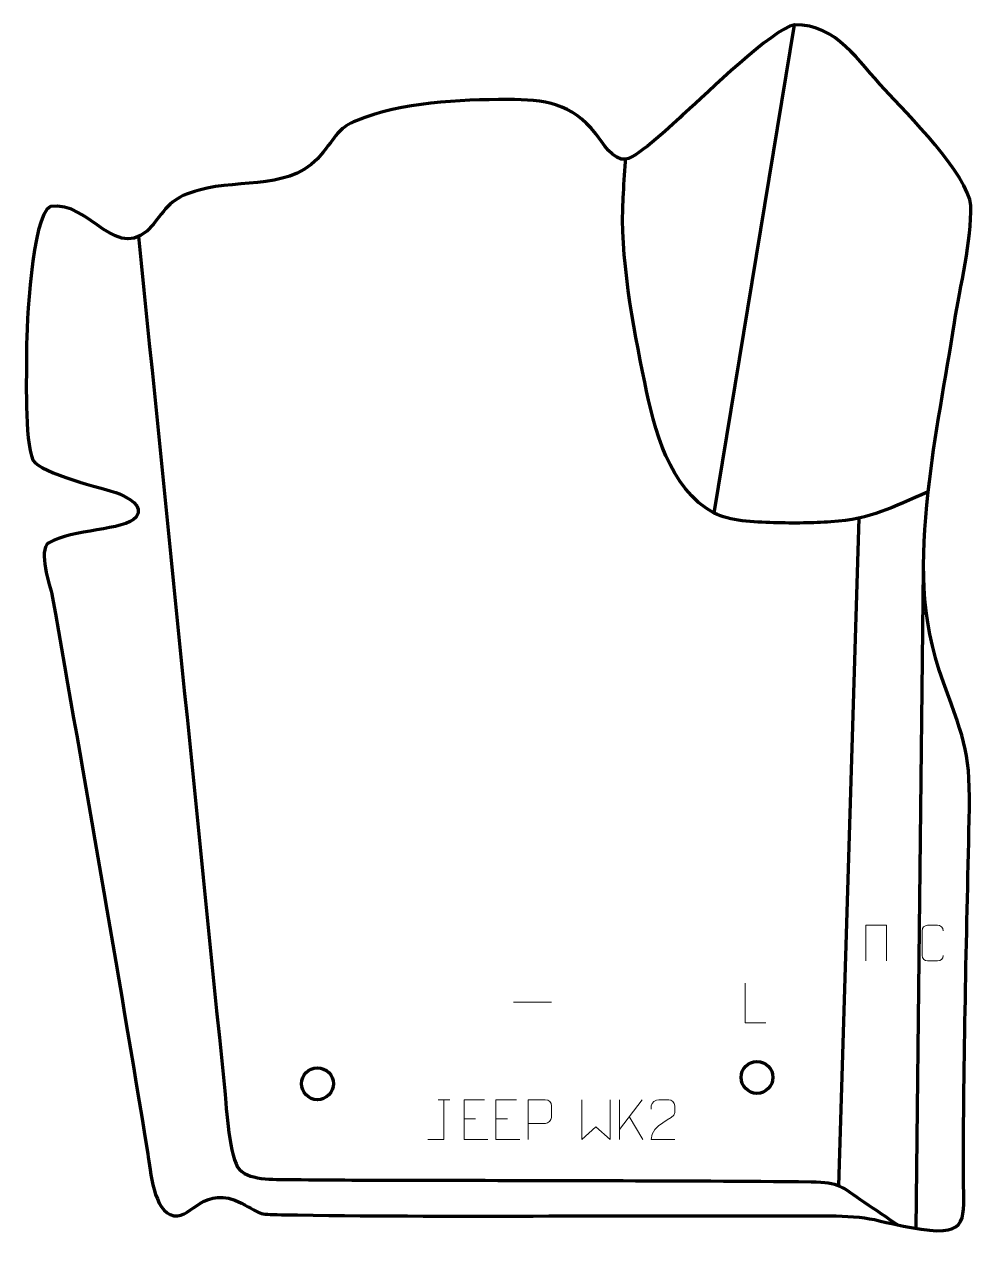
# Model space of a CAD drawing. Header units: millimetres. Extents: x 1026 to 1619, y 50 to 810.
import ezdxf

# ---------------------------------------------------------------- set-up
doc = ezdxf.new("R2010")
doc.units = ezdxf.units.MM
doc.header["$MEASUREMENT"] = 0
doc.layers.add('layer 2', color=7, linetype='Continuous')
doc.layers.add('layer 3', color=7, linetype='Continuous')

msp = doc.modelspace()

# ---------------------------------------------------------------- linework, layer by layer
at = {"layer": 'layer 2', "color": 142, "lineweight": 200}
for centre in [(1484.8013, 150.0266), (1209.5015, 146.0577)]:
    msp.add_ellipse(centre, major_axis=(0, 10), ratio=1, dxfattribs=at)
at = {"layer": 'layer 2', "color": 142, "lineweight": 158}
for points in [[(1457.9841, 503.5), (1457.9841, 503.5), (1508.234, 809.4536), (1508.234, 809.4536)], [(1536.1328, 82.027), (1536.1328, 82.027), (1548.7627, 500.4521), (1548.7627, 500.4521)], [(1584.4449, 55.4507), (1584.4449, 55.4507), (1589.1384, 467.9229), (1589.1384, 467.9229)]]:
    msp.add_open_spline(points, degree=3, dxfattribs=at)
for points in [[(1592.0231, 516.8772), (1568.9124, 507.1146), (1557.1425, 499.8031), (1531.1221, 498.0711), (1531.1221, 498.0711), (1519.4674, 497.2954), (1508.7226, 497.1156), (1495.1167, 497.5226), (1495.1167, 497.5226), (1482.7914, 497.8912), (1467.5245, 498.5281), (1458.0443, 503.5771), (1458.0443, 503.5771), (1429.4186, 518.8225), (1420.488, 556.6125), (1414.4947, 585.4845), (1414.4947, 585.4845), (1407.0104, 621.54), (1398.9526, 664.5425), (1400.9644, 701.006), (1400.9644, 701.006), (1401.3818, 708.5705), (1401.9914, 716.1246), (1402.4506, 723.6879), (1402.4506, 723.6879), (1402.4506, 723.6879), (1402.5396, 725.2007), (1402.5396, 725.2007)], [(1097.4547, 676.7676), (1115.4503, 498.3557), (1133.4458, 319.9438), (1151.4414, 141.5319), (1151.4414, 141.5319), (1152.4293, 131.3633), (1154.3388, 98.8203), (1160.6768, 92.2706), (1160.6768, 92.2706), (1167.7897, 84.92), (1184.9438, 86.2973), (1194.8236, 86.0822), (1194.8236, 86.0822), (1219.0329, 85.5551), (1243.2491, 85.78), (1267.4619, 85.6903), (1267.4619, 85.6903), (1351.1381, 85.3199), (1435.0083, 85.5037), (1518.6557, 84.6537), (1518.6557, 84.6537), (1536.7698, 84.4697), (1537.4239, 81.5627), (1551.942, 71.8232), (1551.942, 71.8232), (1558.9575, 67.1169), (1565.9506, 62.3952), (1572.9253, 57.6283)]]:
    msp.add_open_spline(points, degree=3, knots=[0, 0, 0, 0, 0.125, 0.125, 0.125, 0.125, 0.25, 0.25, 0.25, 0.25, 0.375, 0.375, 0.375, 0.375, 0.5, 0.5, 0.5, 0.5, 0.625, 0.625, 0.625, 0.625, 0.75, 0.75, 0.75, 0.75, 1, 1, 1, 1], dxfattribs=at)
at = {"layer": 'layer 2', "color": 250, "lineweight": 9}
for points, knots in [([(1552.8753, 222.9793), (1552.8753, 222.9793), (1552.8753, 245.3296), (1552.8753, 245.3296), (1552.8753, 245.3296), (1552.8753, 245.3296), (1565.9936, 245.3296), (1565.9936, 245.3296), (1565.9936, 245.3296), (1565.9936, 245.3296), (1565.9936, 222.9793), (1565.9936, 222.9793)], [0, 0, 0, 0, 0.25, 0.25, 0.25, 0.25, 0.5, 0.5, 0.5, 0.5, 1, 1, 1, 1]), ([(1601.4564, 226.399), (1601.3312, 224.318), (1599.829, 222.9928), (1597.9053, 222.9831), (1597.9053, 222.9831), (1595.8167, 222.9834), (1593.7281, 222.9834), (1591.6398, 222.9831), (1591.6398, 222.9831), (1589.9156, 222.8887), (1588.1492, 224.5766), (1588.1592, 226.3834), (1588.1592, 226.3834), (1588.1596, 231.5516), (1588.1596, 236.7193), (1588.1592, 241.8867), (1588.1592, 241.8867), (1588.163, 243.8018), (1589.7275, 245.3417), (1591.6554, 245.3296), (1591.6554, 245.3296), (1593.7384, 245.3296), (1595.8219, 245.3296), (1597.9053, 245.3296), (1597.9053, 245.3296), (1599.6488, 245.3614), (1601.4325, 244.0255), (1601.4564, 241.8421)], [0, 0, 0, 0, 0.125, 0.125, 0.125, 0.125, 0.25, 0.25, 0.25, 0.25, 0.375, 0.375, 0.375, 0.375, 0.5, 0.5, 0.5, 0.5, 0.625, 0.625, 0.625, 0.625, 0.75, 0.75, 0.75, 0.75, 1, 1, 1, 1]), ([(1490.3251, 184.1054), (1490.3251, 184.1054), (1477.376, 184.1054), (1477.376, 184.1054), (1477.376, 184.1054), (1477.376, 184.1054), (1477.376, 209.059), (1477.376, 209.059)], [0, 0, 0, 0, 0.33333333, 0.33333333, 0.33333333, 0.33333333, 1, 1, 1, 1]), ([(1278.7185, 111.0587), (1278.7185, 111.0587), (1288.7405, 111.0587), (1288.7405, 111.0587), (1288.7405, 111.0587), (1288.7405, 111.0587), (1288.7405, 136.0123), (1288.7405, 136.0123)], [0, 0, 0, 0, 0.33333333, 0.33333333, 0.33333333, 0.33333333, 1, 1, 1, 1]), ([(1314.1815, 136.0123), (1314.1815, 136.0123), (1301.3076, 136.0123), (1301.3076, 136.0123), (1301.3076, 136.0123), (1301.3076, 136.0123), (1301.3076, 111.0587), (1301.3076, 111.0587), (1301.3076, 111.0587), (1301.3076, 111.0587), (1316.1734, 111.0587), (1316.1734, 111.0587)], [0, 0, 0, 0, 0.25, 0.25, 0.25, 0.25, 0.5, 0.5, 0.5, 0.5, 1, 1, 1, 1]), ([(1334.1815, 136.0123), (1334.1815, 136.0123), (1321.3076, 136.0123), (1321.3076, 136.0123), (1321.3076, 136.0123), (1321.3076, 136.0123), (1321.3076, 111.0587), (1321.3076, 111.0587), (1321.3076, 111.0587), (1321.3076, 111.0587), (1336.1734, 111.0587), (1336.1734, 111.0587)], [0, 0, 0, 0, 0.25, 0.25, 0.25, 0.25, 0.5, 0.5, 0.5, 0.5, 1, 1, 1, 1]), ([(1341.4084, 111.0587), (1341.4084, 111.0587), (1341.4084, 136.0123), (1341.4084, 136.0123), (1341.4084, 136.0123), (1345.0034, 136.0123), (1348.5987, 136.0123), (1352.1941, 136.0123), (1352.1941, 136.0123), (1354.5193, 135.9744), (1356.0767, 134.4843), (1356.0725, 132.1182), (1356.0725, 132.1182), (1356.0721, 130.0825), (1356.0721, 127.0232), (1356.0725, 124.9872), (1356.0725, 124.9872), (1356.066, 123.1118), (1354.2538, 121.1699), (1352.2442, 121.1508), (1352.2442, 121.1508), (1352.2442, 121.1508), (1341.4084, 121.1508), (1341.4084, 121.1508)], [0, 0, 0, 0, 0.14285714, 0.14285714, 0.14285714, 0.14285714, 0.28571429, 0.28571429, 0.28571429, 0.28571429, 0.42857143, 0.42857143, 0.42857143, 0.42857143, 0.57142857, 0.57142857, 0.57142857, 0.57142857, 0.71428571, 0.71428571, 0.71428571, 0.71428571, 1, 1, 1, 1]), ([(1375.1076, 136.0359), (1375.1076, 136.0359), (1375.1076, 111.0779), (1375.1076, 111.0779), (1375.1076, 111.0779), (1375.1076, 111.0779), (1383.9503, 119.1426), (1383.9503, 119.1426), (1383.9503, 119.1426), (1383.9503, 119.1426), (1392.7927, 111.0785), (1392.7927, 111.0785), (1392.7927, 111.0785), (1392.7927, 111.0785), (1392.7927, 136.0359), (1392.7927, 136.0359)], [0, 0, 0, 0, 0.2, 0.2, 0.2, 0.2, 0.4, 0.4, 0.4, 0.4, 0.6, 0.6, 0.6, 0.6, 1, 1, 1, 1]), ([(1433.3216, 111.0698), (1428.4072, 111.0701), (1423.4928, 111.0701), (1418.5787, 111.0698), (1418.5787, 111.0698), (1418.5787, 121.0021), (1433.2297, 123.6433), (1433.3216, 127.9536), (1433.3216, 127.9536), (1433.3213, 129.3777), (1433.3213, 130.8014), (1433.3216, 132.2247), (1433.3216, 132.2247), (1433.3047, 134.3018), (1431.1819, 136.0266), (1429.5109, 136.0439), (1429.5109, 136.0439), (1427.4377, 136.0435), (1425.3648, 136.0435), (1423.2924, 136.0439), (1423.2924, 136.0439), (1421.4703, 136.0604), (1418.6456, 134.2683), (1418.5787, 132.1747), (1418.5787, 132.1747), (1418.5787, 132.1747), (1418.5787, 130.1199), (1418.5787, 130.1199)], [0, 0, 0, 0, 0.125, 0.125, 0.125, 0.125, 0.25, 0.25, 0.25, 0.25, 0.375, 0.375, 0.375, 0.375, 0.5, 0.5, 0.5, 0.5, 0.625, 0.625, 0.625, 0.625, 0.75, 0.75, 0.75, 0.75, 1, 1, 1, 1])]:
    msp.add_open_spline(points, degree=3, knots=knots, dxfattribs=at)
for points in [[(1332.2268, 197.1053), (1332.2268, 197.1053), (1356.2048, 197.1053), (1356.2048, 197.1053)], [(1285.1564, 136.0123), (1285.1564, 136.0123), (1292.3246, 136.0123), (1292.3246, 136.0123)], [(1398.5994, 136.0337), (1398.5994, 136.0337), (1398.5994, 111.0801), (1398.5994, 111.0801)], [(1412.9756, 136.0337), (1412.9756, 136.0337), (1398.5994, 117.394), (1398.5994, 117.394)], [(1301.3076, 124.1326), (1301.3076, 124.1326), (1308.4757, 124.1326), (1308.4757, 124.1326)], [(1321.3076, 124.1326), (1321.3076, 124.1326), (1328.4757, 124.1326), (1328.4757, 124.1326)], [(1413.3009, 111.1759), (1413.3009, 111.1759), (1404.8304, 125.4895), (1404.8304, 125.4895)]]:
    msp.add_open_spline(points, degree=3, dxfattribs=at)
at = {"layer": 'layer 3', "color": 242, "lineweight": 158}
msp.add_open_spline([(1328.6179, 762.6788), (1351.7742, 762.4562), (1368.7687, 760.6892), (1383.845, 741.175), (1383.845, 741.175), (1387.9571, 735.8525), (1394.9509, 724.0247), (1402.5396, 725.2007), (1402.5396, 725.2007), (1411.4939, 727.2804), (1431.9174, 747.2983), (1440.1244, 754.4833), (1440.1244, 754.4833), (1452.7652, 765.8779), (1494.5305, 806.88), (1508.234, 809.4536), (1508.234, 809.4536), (1534.777, 809.8107), (1548.3358, 786.4345), (1564.7925, 768.9799), (1564.7925, 768.9799), (1578.6414, 754.2921), (1617.0956, 715.2419), (1618.7415, 696.2085), (1618.7415, 696.2085), (1619.3071, 674.7672), (1611.9827, 645.0742), (1608.5161, 623.0305), (1608.5161, 623.0305), (1602.9966, 588.2009), (1595.8598, 551.7454), (1592.0231, 516.8772), (1592.0231, 516.8772), (1587.6276, 473.0078), (1586.4558, 439.5911), (1601.6611, 397.3341), (1601.6611, 397.3341), (1615.529, 358.9161), (1618.6369, 353.4669), (1617.7034, 311.4301), (1617.7034, 311.4301), (1616.0766, 236.4053), (1614.1182, 161.3363), (1614.0582, 86.2916), (1614.0582, 86.2916), (1614.3977, 62.2148), (1617.8639, 50.1786), (1587.656, 54.9276), (1587.656, 54.9276), (1577.1959, 56.572), (1568.5616, 58.5046), (1558.3103, 60.9032), (1558.3103, 60.9032), (1542.6175, 64.344), (1518.921, 63.1088), (1502.2344, 63.221), (1502.2344, 63.221), (1397.2113, 63.842), (1292.0679, 62.1768), (1187.0736, 63.9922), (1187.0736, 63.9922), (1170.9527, 64.323), (1175.0935, 64.3299), (1162.0202, 71.211), (1162.0202, 71.211), (1137.9871, 83.1622), (1131.5812, 62.0011), (1119.6505, 63.285), (1119.6505, 63.285), (1106.7315, 65.8038), (1104.962, 91.6162), (1103.2389, 102.1864), (1103.2389, 102.1864), (1084.2118, 218.7516), (1063.8388, 335.0841), (1043.4407, 451.4153), (1043.4407, 451.4153), (1041.9929, 458.3069), (1034.2501, 480.1538), (1041.2543, 484.8512), (1041.2543, 484.8512), (1055.4653, 493.6155), (1089.0526, 492.3813), (1095.9206, 501.084), (1095.9206, 501.084), (1101.2976, 507.8976), (1090.4745, 513.5355), (1085.5845, 515.595), (1085.5845, 515.595), (1074.6078, 519.4832), (1036.4919, 528.13), (1031.3081, 536.7209), (1031.3081, 536.7209), (1025.8785, 549.3702), (1027.3899, 590.1094), (1027.2488, 606.1229), (1027.2488, 606.1229), (1027.3946, 620.748), (1030.3113, 689.4148), (1042.2247, 695.5472), (1042.2247, 695.5472), (1066.6812, 700.2869), (1084.7169, 657.0287), (1106.7634, 684.6453), (1106.7634, 684.6453), (1116.5162, 697.0235), (1119.1087, 701.4353), (1135.4192, 705.9539), (1135.4192, 705.9539), (1162.0522, 713.3321), (1194.3563, 705.04), (1213.1936, 729.6458), (1213.1936, 729.6458), (1222.4202, 741.6979), (1223.604, 745.1871), (1233.8499, 749.3672), (1233.8499, 749.3672), (1262.2815, 760.9654), (1298.2411, 762.5663), (1328.6179, 762.6788)], degree=3, knots=[0, 0, 0, 0, 0.03225806, 0.03225806, 0.03225806, 0.03225806, 0.06451613, 0.06451613, 0.06451613, 0.06451613, 0.09677419, 0.09677419, 0.09677419, 0.09677419, 0.12903226, 0.12903226, 0.12903226, 0.12903226, 0.16129032, 0.16129032, 0.16129032, 0.16129032, 0.19354839, 0.19354839, 0.19354839, 0.19354839, 0.22580645, 0.22580645, 0.22580645, 0.22580645, 0.25806452, 0.25806452, 0.25806452, 0.25806452, 0.29032258, 0.29032258, 0.29032258, 0.29032258, 0.32258065, 0.32258065, 0.32258065, 0.32258065, 0.35483871, 0.35483871, 0.35483871, 0.35483871, 0.38709677, 0.38709677, 0.38709677, 0.38709677, 0.41935484, 0.41935484, 0.41935484, 0.41935484, 0.4516129, 0.4516129, 0.4516129, 0.4516129, 0.48387097, 0.48387097, 0.48387097, 0.48387097, 0.51612903, 0.51612903, 0.51612903, 0.51612903, 0.5483871, 0.5483871, 0.5483871, 0.5483871, 0.58064516, 0.58064516, 0.58064516, 0.58064516, 0.61290323, 0.61290323, 0.61290323, 0.61290323, 0.64516129, 0.64516129, 0.64516129, 0.64516129, 0.67741935, 0.67741935, 0.67741935, 0.67741935, 0.70967742, 0.70967742, 0.70967742, 0.70967742, 0.74193548, 0.74193548, 0.74193548, 0.74193548, 0.77419355, 0.77419355, 0.77419355, 0.77419355, 0.80645161, 0.80645161, 0.80645161, 0.80645161, 0.83870968, 0.83870968, 0.83870968, 0.83870968, 0.87096774, 0.87096774, 0.87096774, 0.87096774, 0.90322581, 0.90322581, 0.90322581, 0.90322581, 0.93548387, 0.93548387, 0.93548387, 0.93548387, 1, 1, 1, 1], dxfattribs=at)

doc.saveas('drawing.dxf')
